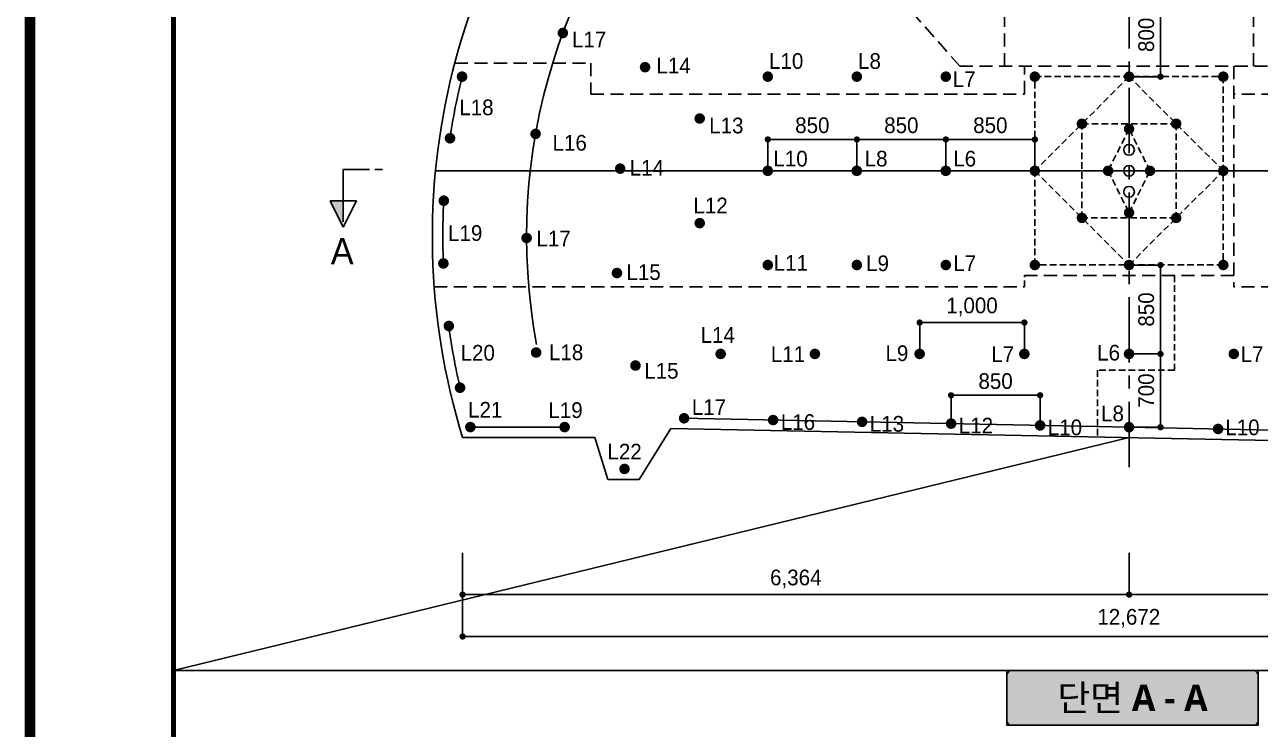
# Model space of a CAD drawing. Extents: x -689 to 317106, y 182884 to 219577.
# Drawn here: x 108056 to 119855, y 195623 to 202357 of the extents above; entities that cross this region are included whole.
import ezdxf
from ezdxf.enums import TextEntityAlignment as Align

# ---------------------------------------------------------------- set-up
doc = ezdxf.new("R2010")
doc.units = 0
doc.header["$LTSCALE"] = 500
doc.header["$MEASUREMENT"] = 0
for name, pattern in [('A-CENTR01', [2, 1.25, -0.25, 0.25, -0.25]), ('A-HIDDN01', [0.375, 0.25, -0.125]), ('HIDDEN', [0.375, 0.25, -0.125])]:
    doc.linetypes.add(name, pattern=pattern)
doc.layers.get('DEFPOINTS').update_dxf_attribs({"color": 55})
doc.layers.add('0-21', color=21, linetype='Continuous', plot=False)
doc.layers.add('0-250line', color=250, linetype='Continuous', lineweight=9, true_color=0x333333)
doc.layers.add('0-251', color=7, linetype='Continuous', true_color=0x6e6e6e)
for name, color, linetype in [('0-255', 52, 'Continuous'), ('A-DIM01', 1, 'Continuous'), ('A-TEXT02', 6, 'Continuous'), ('A-TEXT03', 7, 'Continuous'), ('CS-CNTL', 1, 'A-CENTR01'), ('CS-EXCV', 3, 'CFZ008'), ('CUT-BOD-LIN', 6, 'HIDDEN'), ('CX-BORD-LIN1', 7, 'Continuous'), ('CZ-TEX0', 7, 'Continuous'), ('CZ-TEX1', 7, 'Continuous'), ('CZ-TEX2', 7, 'Continuous'), ('CZ-TEX3', 7, 'Continuous'), ('TU-HOLE-LIN1', 1, 'Continuous'), ('뇌관연결1', 2, 'Continuous'), ('발파공(바닥)', 5, 'Continuous'), ('발파공(심발)', 4, 'Continuous'), ('발파공(외곽)', 6, 'Continuous'), ('발파공(전열)', 2, 'Continuous'), ('발파공(확대)', 7, 'Continuous')]:
    doc.layers.add(name, color=color, linetype=linetype)
doc.styles.add('STYLE1', font='')
doc.styles.add('TB_BTXT', font='')
doc.styles.add('TB_TEXT', font='')
doc.styles.add('돋움체', font='')
doc.styles.add('맑은고딕(굵게)', font='malgunbd.ttf')
doc.styles.get('STYLE1').set_extended_font_data('Dotum')
doc.styles.get('TB_BTXT').set_extended_font_data('Dotum')
doc.styles.get('TB_TEXT').set_extended_font_data('Dotum')
doc.styles.get('돋움체').set_extended_font_data('Dotum')
doc.linetypes.add('CFZ008', pattern='A,0.9,-0.2,[106,KHCLINE.shx,S=0.00606,R=180,X=0,Y=0],0.9', length=2)
doc.linetypes.add('E-DIGLN01', pattern='A,0.9,-0.2,[19,kscals.shx,S=0.1,R=180,X=0,Y=0],0.9', length=2)
doc.dimstyles.new('D_50', dxfattribs={"dimscale": 50, "dimtxt": 3, "dimasz": 1.2, "dimexe": 0, "dimexo": 0, "dimgap": 1.2, "dimtad": 1, "dimdec": 0, "dimrnd": 0.0005, "dimdsep": 46, "dimlunit": 6, "dimtxsty": '돋움체', "dimblk": 'DOT', "dimcen": 0.09, "dimclrd": 1, "dimclre": 1, "dimclrt": 1, "dimaunit": 1, "dimadec": 0, "dimazin": 0, "dimtfac": 1, "dimtdec": 0, "dimtix": 1, "dimtmove": 2, "dimatfit": 0, "dimfxl": 1, "dimtvp": 2, "dimtolj": 1, "dimtzin": 0, "dimlwd": -1, "dimlwe": -1, "dimarcsym": 0})

# ---------------------------------------------------------------- blocks, each defined once
blk = doc.blocks.new('_Dot')
at = {"color": 0, "linetype": 'ByBlock', "lineweight": -2}
blk.add_line((-0.5, 0), (-1, 0), dxfattribs=at)
at = {"color": 0, "linetype": 'ByBlock', "const_width": 0.5}
blk.add_lwpolyline([(-0.25, 0, 1), (0.25, 0, 1)], format="xyb", close=True, dxfattribs=at)
blk = doc.blocks.new('*D101')
at = {"layer": 'A-DIM01', "color": 1, "ltscale": 10, "transparency": 16777216}
for p, q in [((118602, 197310), (118602, 196910)), ((124910, 197310), (124910, 196910)), ((118662, 196910), (124850, 196910))]:
    blk.add_line(p, q, dxfattribs=at)
at = {"layer": 'DEFPOINTS', "color": 0, "ltscale": 10, "transparency": 16777216}
for p in [(118602, 197310), (124910, 197310), (124910, 196910)]:
    blk.add_point(p, dxfattribs=at)
at = {"layer": 'A-DIM01', "color": 1, "ltscale": 10, "transparency": 16777216, "xscale": 60, "yscale": 60, "zscale": 60, "rotation": 180}
blk.add_blockref('_Dot', (118602, 196910), dxfattribs=at)
at = {"layer": 'A-DIM01', "color": 1, "ltscale": 10, "transparency": 16777216, "xscale": 60, "yscale": 60, "zscale": 60}
blk.add_blockref('_Dot', (124910, 196910), dxfattribs=at)
at = {"layer": 'A-DIM01', "color": 1, "ltscale": 10, "transparency": 16777216, "insert": (121756, 197060), "char_height": 150, "attachment_point": 5, "style": '돋움체'}
blk.add_mtext('\\A1;6,308', dxfattribs=at)
blk = doc.blocks.new('*D102')
at = {"layer": 'A-DIM01', "color": 1, "ltscale": 10, "transparency": 16777216}
for p, q in [((112237, 197310), (112237, 196910)), ((118602, 197310), (118602, 196910)), ((118542, 196910), (112297, 196910))]:
    blk.add_line(p, q, dxfattribs=at)
at = {"layer": 'DEFPOINTS', "color": 0, "ltscale": 10, "transparency": 16777216}
for p in [(112237, 197310), (118602, 197310), (112237, 196910)]:
    blk.add_point(p, dxfattribs=at)
at = {"layer": 'A-DIM01', "color": 1, "ltscale": 10, "transparency": 16777216, "xscale": 60, "yscale": 60, "zscale": 60, "rotation": 180}
blk.add_blockref('_Dot', (112237, 196910), dxfattribs=at)
at = {"layer": 'A-DIM01', "color": 1, "ltscale": 10, "transparency": 16777216, "xscale": 60, "yscale": 60, "zscale": 60}
blk.add_blockref('_Dot', (118602, 196910), dxfattribs=at)
at = {"layer": 'A-DIM01', "color": 1, "ltscale": 10, "transparency": 16777216, "insert": (115419, 197060), "char_height": 150, "attachment_point": 5, "style": '돋움체'}
blk.add_mtext('\\A1;6,364', dxfattribs=at)
blk = doc.blocks.new('*D103')
at = {"layer": 'A-DIM01', "color": 1, "ltscale": 10, "transparency": 16777216}
for p, q in [((112237, 197310), (112237, 196510)), ((124910, 197310), (124910, 196510)), ((112297, 196510), (124850, 196510))]:
    blk.add_line(p, q, dxfattribs=at)
at = {"layer": 'DEFPOINTS', "color": 0, "ltscale": 10, "transparency": 16777216}
for p in [(112237, 197310), (124910, 197310), (124910, 196510)]:
    blk.add_point(p, dxfattribs=at)
at = {"layer": 'A-DIM01', "color": 1, "ltscale": 10, "transparency": 16777216, "xscale": 60, "yscale": 60, "zscale": 60, "rotation": 180}
blk.add_blockref('_Dot', (112237, 196510), dxfattribs=at)
at = {"layer": 'A-DIM01', "color": 1, "ltscale": 10, "transparency": 16777216, "xscale": 60, "yscale": 60, "zscale": 60}
blk.add_blockref('_Dot', (124910, 196510), dxfattribs=at)
at = {"layer": 'A-DIM01', "color": 1, "ltscale": 10, "transparency": 16777216, "insert": (118599, 196684), "char_height": 150, "attachment_point": 5, "style": '돋움체'}
blk.add_mtext('\\A1;12,672', dxfattribs=at)
blk = doc.blocks.new('ssb')
at = {"color": 4, "const_width": 50, "flags": 128}
blk.add_lwpolyline([(0, -25, 1), (0, 25, 1)], format="xyb", close=True, dxfattribs=at)
blk = doc.blocks.new('*D463')
at = {"layer": 'A-DIM01', "color": 1, "ltscale": 10, "transparency": 16777216}
for p, q in [((118602, 199210), (118902, 199210)), ((118902, 199150), (118902, 198570)), ((118602, 198510), (118902, 198510))]:
    blk.add_line(p, q, dxfattribs=at)
at = {"layer": 'DEFPOINTS', "color": 0, "ltscale": 10, "transparency": 16777216}
for p in [(118602, 199210), (118602, 198510), (118902, 198510)]:
    blk.add_point(p, dxfattribs=at)
at = {"layer": 'A-DIM01', "color": 1, "ltscale": 10, "transparency": 16777216, "xscale": 60, "yscale": 60, "zscale": 60}
for p, rotation in [((118902, 199210), 90), ((118902, 198510), 270)]:
    blk.add_blockref('_Dot', p, dxfattribs=dict(at, rotation=rotation))
at = {"layer": 'A-DIM01', "color": 1, "ltscale": 10, "transparency": 16777216, "insert": (118766, 198860), "char_height": 150, "attachment_point": 5, "rotation": 90, "style": '돋움체'}
blk.add_mtext('\\A1;700', dxfattribs=at)
blk = doc.blocks.new('*D464')
at = {"layer": 'A-DIM01', "color": 1, "ltscale": 10, "transparency": 16777216}
for p, q in [((118602, 200060), (118902, 200060)), ((118902, 200000), (118902, 199270)), ((118602, 199210), (118902, 199210))]:
    blk.add_line(p, q, dxfattribs=at)
at = {"layer": 'DEFPOINTS', "color": 0, "ltscale": 10, "transparency": 16777216}
for p in [(118602, 200060), (118602, 199210), (118902, 199210)]:
    blk.add_point(p, dxfattribs=at)
at = {"layer": 'A-DIM01', "color": 1, "ltscale": 10, "transparency": 16777216, "xscale": 60, "yscale": 60, "zscale": 60}
for p, rotation in [((118902, 200060), 90), ((118902, 199210), 270)]:
    blk.add_blockref('_Dot', p, dxfattribs=dict(at, rotation=rotation))
at = {"layer": 'A-DIM01', "color": 1, "ltscale": 10, "transparency": 16777216, "insert": (118766, 199635), "char_height": 150, "attachment_point": 5, "rotation": 90, "style": '돋움체'}
blk.add_mtext('\\A1;850', dxfattribs=at)
blk = doc.blocks.new('sb')
at = {"layer": '발파공(확대)', "color": 0, "const_width": 50, "flags": 128}
blk.add_lwpolyline([(14, 21, 1), (-14, -21, 1)], format="xyb", close=True, dxfattribs=at)
blk = doc.blocks.new('*D471')
at = {"layer": 'A-DIM01', "color": 1, "ltscale": 10, "transparency": 16777216}
for p, q in [((118602, 202660), (118902, 202660)), ((118902, 202600), (118902, 201920)), ((118602, 201860), (118902, 201860))]:
    blk.add_line(p, q, dxfattribs=at)
at = {"layer": 'DEFPOINTS', "color": 0, "ltscale": 10, "transparency": 16777216}
for p in [(118602, 202660), (118602, 201860), (118902, 201860)]:
    blk.add_point(p, dxfattribs=at)
at = {"layer": 'A-DIM01', "color": 1, "ltscale": 10, "transparency": 16777216, "xscale": 60, "yscale": 60, "zscale": 60}
for p, rotation in [((118902, 202660), 90), ((118902, 201860), 270)]:
    blk.add_blockref('_Dot', p, dxfattribs=dict(at, rotation=rotation))
at = {"layer": 'A-DIM01', "color": 1, "ltscale": 10, "transparency": 16777216, "insert": (118766, 202260), "char_height": 150, "attachment_point": 5, "rotation": 90, "style": '돋움체'}
blk.add_mtext('\\A1;800', dxfattribs=at)
blk = doc.blocks.new('*D472')
at = {"layer": 'A-DIM01', "color": 1, "ltscale": 10, "transparency": 16777216}
for p, q in [((116602, 199210), (116602, 199510)), ((116662, 199510), (117542, 199510)), ((117602, 199210), (117602, 199510))]:
    blk.add_line(p, q, dxfattribs=at)
at = {"layer": 'DEFPOINTS', "color": 0, "ltscale": 10, "transparency": 16777216}
for p in [(117602, 199510), (116602, 199210), (117602, 199210)]:
    blk.add_point(p, dxfattribs=at)
at = {"layer": 'A-DIM01', "color": 1, "ltscale": 10, "transparency": 16777216, "xscale": 60, "yscale": 60, "zscale": 60, "rotation": 180}
blk.add_blockref('_Dot', (116602, 199510), dxfattribs=at)
at = {"layer": 'A-DIM01', "color": 1, "ltscale": 10, "transparency": 16777216, "xscale": 60, "yscale": 60, "zscale": 60}
blk.add_blockref('_Dot', (117602, 199510), dxfattribs=at)
at = {"layer": 'A-DIM01', "color": 1, "ltscale": 10, "transparency": 16777216, "insert": (117102, 199660), "char_height": 150, "attachment_point": 5, "style": '돋움체'}
blk.add_mtext('\\A1;1,000', dxfattribs=at)
blk = doc.blocks.new('*D474')
at = {"layer": 'A-DIM01', "color": 1, "ltscale": 10, "transparency": 16777216}
for p, q in [((116852, 200960), (116852, 201260)), ((116912, 201260), (117642, 201260)), ((117702, 200960), (117702, 201260))]:
    blk.add_line(p, q, dxfattribs=at)
at = {"layer": 'DEFPOINTS', "color": 0, "ltscale": 10, "transparency": 16777216}
for p in [(117702, 201260), (116852, 200960), (117702, 200960)]:
    blk.add_point(p, dxfattribs=at)
at = {"layer": 'A-DIM01', "color": 1, "ltscale": 10, "transparency": 16777216, "xscale": 60, "yscale": 60, "zscale": 60, "rotation": 180}
blk.add_blockref('_Dot', (116852, 201260), dxfattribs=at)
at = {"layer": 'A-DIM01', "color": 1, "ltscale": 10, "transparency": 16777216, "xscale": 60, "yscale": 60, "zscale": 60}
blk.add_blockref('_Dot', (117702, 201260), dxfattribs=at)
at = {"layer": 'A-DIM01', "color": 1, "ltscale": 10, "transparency": 16777216, "insert": (117277, 201395), "char_height": 150, "attachment_point": 5, "style": '돋움체'}
blk.add_mtext('\\A1;850', dxfattribs=at)
blk = doc.blocks.new('bb')
at = {"layer": '발파공(바닥)', "const_width": 50}
blk.add_lwpolyline([(-14, 21, -1), (14, -21, -1)], format="xyb", close=True, dxfattribs=at)
blk = doc.blocks.new('cb')
at = {"layer": '발파공(외곽)', "lineweight": 0, "const_width": 50}
blk.add_lwpolyline([(-17, 19, 1), (17, -19, 1)], format="xyb", close=True, dxfattribs=at)
blk = doc.blocks.new('jb')
at = {"layer": '발파공(전열)', "const_width": 50, "flags": 128}
blk.add_lwpolyline([(14, 21, 1), (-14, -21, 1)], format="xyb", close=True, dxfattribs=at)
blk = doc.blocks.new('*D508')
at = {"layer": 'A-DIM01', "color": 1, "ltscale": 10, "transparency": 16777216}
for p, q in [((116002, 200960), (116002, 201260)), ((116062, 201260), (116792, 201260)), ((116852, 200960), (116852, 201260))]:
    blk.add_line(p, q, dxfattribs=at)
at = {"layer": 'DEFPOINTS', "color": 0, "ltscale": 10, "transparency": 16777216}
for p in [(116852, 201260), (116002, 200960), (116852, 200960)]:
    blk.add_point(p, dxfattribs=at)
at = {"layer": 'A-DIM01', "color": 1, "ltscale": 10, "transparency": 16777216, "xscale": 60, "yscale": 60, "zscale": 60, "rotation": 180}
blk.add_blockref('_Dot', (116002, 201260), dxfattribs=at)
at = {"layer": 'A-DIM01', "color": 1, "ltscale": 10, "transparency": 16777216, "xscale": 60, "yscale": 60, "zscale": 60}
blk.add_blockref('_Dot', (116852, 201260), dxfattribs=at)
at = {"layer": 'A-DIM01', "color": 1, "ltscale": 10, "transparency": 16777216, "insert": (116427, 201395), "char_height": 150, "attachment_point": 5, "style": '돋움체'}
blk.add_mtext('\\A1;850', dxfattribs=at)
blk = doc.blocks.new('*D509')
at = {"layer": 'A-DIM01', "color": 1, "ltscale": 10, "transparency": 16777216}
for p, q in [((115152, 200960), (115152, 201260)), ((115212, 201260), (115942, 201260)), ((116002, 200960), (116002, 201260))]:
    blk.add_line(p, q, dxfattribs=at)
at = {"layer": 'DEFPOINTS', "color": 0, "ltscale": 10, "transparency": 16777216}
for p in [(116002, 201260), (115152, 200960), (116002, 200960)]:
    blk.add_point(p, dxfattribs=at)
at = {"layer": 'A-DIM01', "color": 1, "ltscale": 10, "transparency": 16777216, "xscale": 60, "yscale": 60, "zscale": 60, "rotation": 180}
blk.add_blockref('_Dot', (115152, 201260), dxfattribs=at)
at = {"layer": 'A-DIM01', "color": 1, "ltscale": 10, "transparency": 16777216, "xscale": 60, "yscale": 60, "zscale": 60}
blk.add_blockref('_Dot', (116002, 201260), dxfattribs=at)
at = {"layer": 'A-DIM01', "color": 1, "ltscale": 10, "transparency": 16777216, "insert": (115577, 201395), "char_height": 150, "attachment_point": 5, "style": '돋움체'}
blk.add_mtext('\\A1;850', dxfattribs=at)
blk = doc.blocks.new('*D517')
at = {"layer": 'A-DIM01', "color": 1, "ltscale": 10, "transparency": 16777216}
for p, q in [((116902, 198515), (116902, 198815)), ((116962, 198815), (117692, 198815)), ((117752, 198515), (117752, 198815))]:
    blk.add_line(p, q, dxfattribs=at)
at = {"layer": 'DEFPOINTS', "color": 0, "ltscale": 10, "transparency": 16777216}
for p in [(117752, 198815), (116902, 198515), (117752, 198515)]:
    blk.add_point(p, dxfattribs=at)
at = {"layer": 'A-DIM01', "color": 1, "ltscale": 10, "transparency": 16777216, "xscale": 60, "yscale": 60, "zscale": 60, "rotation": 180}
blk.add_blockref('_Dot', (116902, 198815), dxfattribs=at)
at = {"layer": 'A-DIM01', "color": 1, "ltscale": 10, "transparency": 16777216, "xscale": 60, "yscale": 60, "zscale": 60}
blk.add_blockref('_Dot', (117752, 198815), dxfattribs=at)
at = {"layer": 'A-DIM01', "color": 1, "ltscale": 10, "transparency": 16777216, "insert": (117327, 198950), "char_height": 150, "attachment_point": 5, "style": '돋움체'}
blk.add_mtext('\\A1;850', dxfattribs=at)
blk = doc.blocks.new('A$C0F813D77')
at = {"layer": 'A-DIM01'}
for p, q in [((6, 9.98), (6, 4.98)), ((11, 7.48), (6, 9.98)), ((0, 7.48), (10, 7.48)), ((0, 7.48), (0, 2.48)), ((11, 7.48), (6, 4.98)), ((0, 1.43), (0, 0))]:
    blk.add_line(p, q, dxfattribs=at)
blk.add_solid([(6, 7.48), (6, 9.98), (11, 7.48)], dxfattribs=at)
blk = doc.blocks.new('CXBLKA1')
at = {"layer": 'CX-BORD-LIN1', "color": 7, "const_width": 2}
blk.add_lwpolyline([(821, 20), (25, 20), (25, 574), (821, 574)], close=True, dxfattribs=at)
at = {"layer": 'CZ-TEX0', "color": 7, "style": 'TB_BTXT'}
blk.add_attdef('UD_TITLE', text='', height=10, dxfattribs=at).set_placement((423, 553), align=Align.MIDDLE_CENTER)
at = {"layer": 'CZ-TEX1', "color": 7, "style": 'TB_BTXT'}
blk.add_attdef('PI_CNAME', text='', height=5, dxfattribs=at).set_placement((40, 552), align=Align.BOTTOM_LEFT)
blk.add_attdef('UD_SUBTITLE', text='', height=7, dxfattribs=at).set_placement((423, 538), align=Align.MIDDLE_CENTER)
at = {"layer": 'CZ-TEX2', "color": 7}
for tag, height, style, p in [('UD_CDNAME', 4, 'TB_BTXT', (42, 544)), ('DA_STDNAME', 3, 'TB_TEXT', (783.49, 13.5))]:
    blk.add_attdef(tag, text='', height=height, dxfattribs=dict(at, style=style)).set_placement(p, align=Align.BOTTOM_LEFT)
at = {"layer": 'CZ-TEX2', "color": 7, "style": 'TB_TEXT'}
for tag, height, p in [('DC_RDATE4', 3.5, (353, 52.5)), ('DC_RAPP4', 3.5, (501.56, 52.5)), ('DC_RCHK4', 3.5, (542.36, 52.5)), ('DC_RDGN4', 3.5, (582.36, 52.5)), ('PI_TITLE', 4.5, (243, 50)), ('DC_RNUM4', 3, (320, 52)), ('UD_CDIST', 4.5, (676, 50)), ('FI_NAME', 4.5, (780, 51)), ('DC_RDATE3', 3.5, (353, 45.4)), ('DC_RAPP3', 3.5, (501.56, 45.4)), ('DC_RCHK3', 3.5, (542.36, 45.4)), ('DC_RDGN3', 3.5, (582.36, 45.4)), ('DC_RNUM3', 3, (320, 45)), ('DI_TITLE', 4.5, (780, 44)), ('PI_CDNAME', 4.5, (243, 38)), ('DC_RDATE2', 3.5, (353, 38.5)), ('DC_RAPP2', 3.5, (501.56, 38.5)), ('DC_RCHK2', 3.5, (542.36, 38.5)), ('DC_RDGN2', 3.5, (582.36, 38.5)), ('DA_HSCALE', 4.5, (658.5, 38)), ('DA_VSCALE', 4.5, (693, 38)), ('DC_RNUM2', 3, (320, 38)), ('DI_SUBTITLE', 3.5, (780, 37)), ('DC_RDATE1', 3.5, (353, 31.5)), ('DC_RAPP1', 3.5, (501.56, 31.5)), ('DC_RCHK1', 3.5, (542.36, 31.5)), ('DC_RDGN1', 3.5, (582.36, 31.5)), ('DC_RNUM1', 3, (320, 31)), ('PA_CCLASS', 4.5, (204, 26.5)), ('PI_STAGE', 4.5, (283, 26.5)), ('DI_DRWNO', 4.5, (676, 26.5)), ('DA_PAGENO', 4.5, (780, 26.5))]:
    blk.add_attdef(tag, text='', height=height, dxfattribs=at).set_placement(p, align=Align.MIDDLE_CENTER)
for tag, p in [('DC_RDES4', (377, 52.5)), ('DC_RDES3', (377, 45.4)), ('DC_RDES2', (377, 38.5)), ('DC_RDES1', (377.03, 31.5))]:
    blk.add_attdef(tag, text='', height=3.5, dxfattribs=at).set_placement(p, align=Align.MIDDLE_LEFT)
at = {"layer": 'CZ-TEX3', "color": 7, "style": 'TB_TEXT', "flags": 1}
for tag, p in [('PI_ID', (24, 16)), ('PI_CCODE', (31, 16)), ('PA_DSDATE', (47, 16)), ('PA_DEDATE', (64, 16)), ('PA_CSDATE', (81, 16)), ('PA_CEDATE', (98, 16)), ('PA_CFDATE', (114, 16)), ('EI_ENAME', (132, 16)), ('EI_DEPT', (146, 16)), ('EI_PERSON', (158, 16)), ('EI_EMAIL', (174, 16)), ('CI_CATEG', (189, 16)), ('CI_ROLE', (204, 16)), ('CI_ONAME', (216, 16)), ('CI_ADDR', (232, 16)), ('CI_TEL', (246, 16)), ('CI_FAX', (257, 16)), ('CI_HPADDR', (270, 16)), ('CI_CODE', (287, 16)), ('CI_DEPT', (300, 16)), ('CI_PERSON', (312, 16)), ('CI_EMAIL', (329, 16)), ('CI_PROLE', (342, 16)), ('DI_MANCODE', (357, 16)), ('DI_CATEG', (377, 16)), ('DI_LDATE', (392, 16)), ('DI_PCLASS', (407, 16)), ('DI_MMCLASS', (424, 16)), ('DI_MSCLASS', (443, 16)), ('DI_ECLASS', (462, 16)), ('DI_FNAME', (478, 16)), ('DC_ONAME', (493, 16)), ('DC_NNAME', (510, 16)), ('FI_CODE', (529, 16)), ('FI_CLASS', (545, 16)), ('FI_ICODE1', (563, 16)), ('FI_ICODE2', (581, 16)), ('------------', (597, 16))]:
    blk.add_attdef(tag, p, '', height=2, dxfattribs=at)

msp = doc.modelspace()

# ---------------------------------------------------------------- hatches: boundary and pattern name
at = {"layer": '0-250line'}
h = msp.add_hatch(color=256, dxfattribs=at)
edge = h.paths.add_edge_path()
edge.add_line((119834.36731, 195922.76852), (119834.36731, 196135.35559))
edge.add_arc((119785.41592, 196135.35559), 48.95139, 0.000000429, 90.000000429)
edge.add_line((119785.41592, 196184.30698), (117483.3187, 196184.30698))
edge.add_arc((117483.3187, 196135.35559), 48.95139, 89.999999937, 179.999999937)
edge.add_line((117434.36731, 196135.35559), (117434.36731, 195710.18145))
edge.add_arc((117483.3187, 195710.18145), 48.95139, 179.999999879, 269.999999879)
edge.add_line((117483.3187, 195661.23006), (119785.41592, 195661.23006))
edge.add_arc((119785.41592, 195710.18145), 48.95139, 269.999999755, 359.999999755)
edge.add_line((119834.36731, 195710.18145), (119834.36731, 195922.76852))

# ---------------------------------------------------------------- linework, layer by layer
at = {"layer": '0-21'}
msp.add_lwpolyline([(119834.36731, 196184.30698), (117434.36731, 196184.30698), (117434.36731, 195661.23006), (119834.36731, 195661.23006), (119834.36731, 196184.30698)], close=True, dxfattribs=at)
at = {"layer": '0-250line', "lineweight": 0}
msp.add_lwpolyline([(119834.36731, 195922.76852), (119834.36731, 196135.35559, 0.4142135624), (119785.41592, 196184.30698), (117483.3187, 196184.30698, 0.4142135624), (117434.36731, 196135.35559), (117434.36731, 195710.18145, 0.4142135624), (117483.3187, 195661.23006), (119785.41592, 195661.23006, 0.4142135624), (119834.36731, 195710.18145)], format="xyb", close=True, dxfattribs=at)
at = {"layer": '0-251', "const_width": 50}
msp.add_lwpolyline([(127726.58188, 186134.30698), (109476.58188, 186134.30698), (109476.58188, 208584.30698), (127726.58188, 208584.30698), (127726.58188, 186134.30698)], dxfattribs=at)
at = {"layer": 'CS-CNTL', "linetype": 'A-CENTR01'}
msp.add_line((118601.58188, 198128.74355), (118601.58188, 208034.07975), dxfattribs=at)
at = {"layer": 'CS-EXCV', "linetype": 'E-DIGLN01'}
msp.add_line((114224.58188, 198497.90301), (122578.58188, 198330.82301), dxfattribs=at)
at = {"layer": 'CS-EXCV', "linetype": 'E-DIGLN01', "flags": 128}
msp.add_lwpolyline([(124909.68803, 198237.32301, 0.2853017143), (123339.19732, 204957.97844, 0.4142135624), (113863.96645, 204957.97844, 0.2777545721), (112237.27348, 198411.40301, 0.2777545721)], format="xyb", dxfattribs=at)
msp.add_lwpolyline([(112237.27348, 198411.40301), (113499.58188, 198411.40301), (113624.58188, 198011.40301), (113924.58188, 198011.40301), (114224.58188, 198497.90301)], dxfattribs=at)
at = {"layer": 'CUT-BOD-LIN'}
for p, q in [((117412.68344, 201960.36301), (117412.68344, 206814.03577)), ((119790.48032, 201960.36301), (119790.48032, 206814.03577)), ((116985.87574, 201960.36301), (114127.87069, 205207.93838)), ((112161.8367, 201990.49437), (113462.02952, 201990.49437)), ((113462.02952, 201990.49437), (113462.02952, 201694.47778)), ((116985.87574, 201960.36301), (120217.28802, 201960.36301)), ((117601.58188, 201694.47778), (117601.58188, 201960.36301)), ((119601.58188, 201960.36301), (119601.58188, 199850.37377)), ((113462.02952, 201694.47778), (117601.58188, 201694.47778)), ((123741.13425, 201694.47778), (119601.58188, 201694.47778)), ((119601.58188, 199960.36301), (117601.58188, 199960.36301)), ((111966.31409, 199850.37377), (117601.58188, 199850.37377)), ((125236.84967, 199850.37377), (119601.58188, 199850.37377))]:
    msp.add_line(p, q, dxfattribs=at)
at = {"layer": 'CUT-BOD-LIN', "ltscale": 0.5}
for p, q in [((117601.58188, 199850.37377), (117601.58188, 199960.36301)), ((119034.90005, 199960.36301), (119034.90005, 199055.47408)), ((118299.85862, 199055.47408), (118299.85862, 198410.42858)), ((119034.90005, 199055.47408), (118299.85862, 199055.47408))]:
    msp.add_line(p, q, dxfattribs=at)
at = {"layer": 'DEFPOINTS'}
for p, q in [((111978.55671, 200960.36301), (125224.60705, 200960.36301)), ((114327.43663, 198595.84591), (118601.58188, 198510.36301)), ((112280.3034, 198511.40301), (113236.58781, 198511.40301)), ((118601.58188, 198510.36301), (122578.58188, 198430.82301)), ((118601.58188, 198410.36301), (109476.58188, 196184.30698))]:
    msp.add_line(p, q, dxfattribs=at)
for points in [[(109476.58188, 211034.30698), (147526.58188, 211034.30698), (147526.58188, 186134.30698), (109476.58188, 186134.30698)], [(109476.58188, 208584.30698), (127726.58188, 208584.30698), (127726.58188, 196184.30698), (109476.58188, 196184.30698)], [(109476.58188, 196184.30698), (127726.58188, 196184.30698), (127726.58188, 186134.30698), (109476.58188, 186134.30698)]]:
    msp.add_lwpolyline(points, close=True, dxfattribs=at)
msp.add_lwpolyline([(118601.58188, 206020.36301, 0.1989123674), (114500.36255, 204321.58234, 0.2473158654), (112944.06819, 199299.33955, 0.2473158654)], format="xyb", dxfattribs=at)
at = {"layer": 'TU-HOLE-LIN1'}
for points in [[(112238.05133, 201884.68723, 0.0252382771), (112113.5631, 201247.00065)], [(112058.87597, 200699.89421, 0.0252382771), (112054.67982, 200050.1836)], [(112102.29573, 199502.41643, 0.0252382771), (112218.53695, 198863.17511)]]:
    msp.add_lwpolyline(points, format="xyb", dxfattribs=at)
at = {"layer": '뇌관연결1', "linetype": 'A-HIDDN01', "ltscale": 0.5}
for points in [[(118601.58188, 201860.36301), (117701.58188, 200960.36301), (118601.58188, 200060.36301), (119501.58188, 200960.36301), (118601.58188, 201860.36301)], [(118601.58188, 201360.36301), (118401.58188, 200960.36301), (118601.58188, 200560.36301), (118801.58188, 200960.36301), (118601.58188, 201360.36301)]]:
    msp.add_lwpolyline(points, dxfattribs=at)
for points in [[(117701.58188, 201860.36301), (119501.58188, 201860.36301), (119501.58188, 200060.36301), (117701.58188, 200060.36301)], [(119051.58188, 200510.36301), (118151.58188, 200510.36301), (118151.58188, 201410.36301), (119051.58188, 201410.36301)]]:
    msp.add_lwpolyline(points, close=True, dxfattribs=at)
at = {"layer": '발파공(심발)', "color": 1}
for centre in [(118601.58188, 201160.36301), (118601.58188, 200960.36301), (118601.58188, 200760.36301)]:
    msp.add_circle(centre, 51, dxfattribs=at)

# ---------------------------------------------------------------- block references
at = {"xscale": 50, "yscale": 50, "zscale": 50}
msp.add_blockref('CXBLKA1', (106855.64711, 182884.30698), dxfattribs=at)
at = {"layer": 'A-TEXT02', "color": 0, "xscale": -50, "yscale": 50, "zscale": 50, "rotation": 90}
msp.add_blockref('A$C0F813D77', (111471.90516, 200972.31171), dxfattribs=at)
at = {"layer": '발파공(바닥)'}
for p, rotation in [((114352.43163, 198595.34601), 358.8542371618243), ((115202.26168, 198578.34941), 358.8542371618243), ((116052.09173, 198561.35281), 358.8542371618243), ((116901.92178, 198544.35621), 358.8542371618243), ((117751.75183, 198527.35961), 358.8542371618243), ((112311.58781, 198511.40301), 358.8542371618243), ((113211.58781, 198511.40301), 358.8542371618243), ((118601.58188, 198510.36301), 359.2184283514966), ((119451.41193, 198493.36641), 358.8542371618202)]:
    msp.add_blockref('bb', p, dxfattribs=dict(at, rotation=rotation))
at = {"layer": '발파공(바닥)', "xscale": -1}
msp.add_blockref('bb', (113783.43174, 198111.40301), dxfattribs=at)
at = {"layer": '발파공(심발)', "xscale": -1}
for p in [(117701.58188, 201860.36301), (118601.58188, 201860.36301), (119501.58188, 201860.36301), (118151.58188, 201410.36301), (118601.58188, 201360.36301), (119051.58188, 201410.36301), (117701.58188, 200960.36301), (118401.58188, 200960.36301), (118801.58188, 200960.36301), (119501.58188, 200960.36301), (118601.58188, 200560.36301), (118151.58188, 200510.36301), (119051.58188, 200510.36301), (117701.58188, 200060.36301), (118601.58188, 200060.36301), (119501.58188, 200060.36301)]:
    msp.add_blockref('ssb', p, dxfattribs=at)
at = {"layer": '발파공(외곽)'}
for p, rotation in [((112232.07675, 201860.41164), 256.2846710813536), ((112117.15732, 201271.74094), 261.6227871850568), ((112057.50208, 200674.93199), 266.9609032887601), ((112053.62847, 200075.16148), 272.2990193924632), ((112105.5701, 199477.63178), 277.6371354961664), ((112212.87642, 198887.52584), 282.9752515998696)]:
    msp.add_blockref('cb', p, dxfattribs=dict(at, rotation=rotation))
at = {"layer": '발파공(전열)'}
for p, rotation in [((113194.14913, 202277.73089), 249.8351873389536), ((112934.23143, 201313.45615), 259.9940134937547), ((112848.46486, 200318.4551), 270.1528396485557), ((112939.53863, 199223.92578), 280.3116658033568)]:
    msp.add_blockref('jb', p, dxfattribs=dict(at, rotation=rotation))
at = {"layer": '발파공(확대)'}
for p, rotation in [((113979.75669, 201950.85335), 250.2661121249744), ((115151.58188, 201860.36301), 259.9475993205837), ((116001.58188, 201860.36301), 259.9475993205837), ((116851.58188, 201860.36301), 259.9475993205837), ((113742.44945, 200981.28719), 262.2276527331328), ((115151.58188, 200960.36301), 259.9475993205837), ((116001.58188, 200960.36301), 259.9475993205837), ((116851.58188, 200960.36301), 259.9475993205837), ((114501.58188, 200460.36301), 259.9475993205837), ((115151.58188, 200060.36301), 259.9475993205837), ((116001.58188, 200060.36301), 259.9475993205837), ((116851.58188, 200060.36301), 259.9475993205837), ((113711.24237, 199983.59016), 274.1891933412912), ((114701.58188, 199210.36301), 259.9475993205837), ((115601.58188, 199210.36301), 259.9475993205837), ((116601.58188, 199210.36301), 259.9475993205837), ((117601.58188, 199210.36301), 259.9475993205837), ((113887.99864, 199099.33551), 274.1891933412912)]:
    msp.add_blockref('sb', p, dxfattribs=dict(at, rotation=rotation))
at = {"layer": '발파공(확대)', "xscale": -1}
for p, rotation in [((114501.58188, 201460.36301), 280.0524006794163), ((119601.58188, 199210.36301), 100.0524006794162)]:
    msp.add_blockref('sb', p, dxfattribs=dict(at, rotation=rotation))
at = {"layer": '발파공(확대)'}
msp.add_blockref('sb', (118601.58188, 199210.36301), dxfattribs=at)

# ---------------------------------------------------------------- texts
at = {"layer": '0-255', "color": 7, "true_color": 0xffffff, "style": '맑은고딕(굵게)'}
msp.add_text('단면 A - A', height=250, rotation=359.97820732, dxfattribs=at).set_placement((118634.36731, 195922.76852), align=Align.MIDDLE_CENTER)
at = {"layer": 'A-TEXT03', "style": '돋움체'}
msp.add_text('A', height=250, dxfattribs=at).set_placement((111087.81997, 200192.31171), align=Align.MIDDLE)
at = {"layer": 'CZ-TEX2', "style": 'STYLE1'}
for s, p in [('L17', (113281.3765, 202140.80152, 0)), ('L14', (114088.48778, 201891.44851, 0)), ('L10', (115163.66503, 201934.93268, 0)), ('L8', (116013.66503, 201934.93268, 0)), ('L7', (116917.75198, 201761.98163, 0)), ('L18', (112205.73441, 201491.86273, 0)), ('L13', (114592.26919, 201318.4505, 0)), ('L16', (113096.32794, 201153.56878, 0)), ('L14', (113832.91294, 200915.15558, 0)), ('L10', (115205.12681, 201001.9981, 0)), ('L8', (116077.12891, 201001.9981, 0)), ('L6', (116922.661, 201001.9981, 0)), ('L12', (114441.95544, 200554.18788, 0)), ('L19', (112098.59504, 200290.50477, 0)), ('L17', (112942.54646, 200238.22313, 0)), ('L11', (115208.20438, 200005.63449, 0)), ('L7', (116922.661, 200001.9981, 0)), ('L15', (113801.70586, 199917.45855, 0)), ('L14', (114509.72818, 199316.2203, 0)), ('L20', (112217.90436, 199146.43513, 0)), ('L18', (113062.08789, 199150.73389, 0)), ('L9', (116275.61194, 199142.21337, 0)), ('L6', (118296.70575, 199147.26098, 0)), ('L11', (115180.72322, 199134.16412, 0)), ('L7', (117286.35239, 199134.16412, 0)), ('L7', (119667.15105, 199134.16412, 0)), ('L15', (113972.04037, 198974.03113, 0)), ('L21', (112289.97584, 198602.1675, 0)), ('L19', (113056.62526, 198598.15744, 0)), ('L17', (114426.20154, 198627.76219, 0)), ('L8', (118334.13365, 198566.485, 0)), ('L16', (115276.03159, 198484.35663, 0)), ('L13', (116125.86164, 198467.36003, 0)), ('L12', (116975.6917, 198450.36343, 0)), ('L10', (117825.52175, 198433.36683, 0)), ('L10', (119520.79461, 198433.36683, 0)), ('L22', (113620.46085, 198202.02433, 0))]:
    msp.add_text(s, height=150, dxfattribs=at).set_placement(p)
msp.add_text('L9', height=150, dxfattribs=at).set_placement((116199.53421, 200001.9981, 0), align=Align.CENTER)

# ---------------------------------------------------------------- dimensions: what is measured, and where the dimension line sits
at = {"layer": 'A-DIM01', "ltscale": 10}
for base, p1, p2, angle, picture, middle in [((118901.58188, 201860.36301), (118601.58188, 202660.36301), (118601.58188, 201860.36301), 90, '*D471', (118766.48012, 202260.36301)), ((118901.58188, 199210.36301), (118601.58188, 200060.36301), (118601.58188, 199210.36301), 90, '*D464', (118766.48012, 199635.36301)), ((118901.58188, 198510.36301), (118601.58188, 199210.36301), (118601.58188, 198510.36301), 90, '*D463', (118766.48012, 198860.36301)), ((117751.60816, 198814.70656), (116901.60816, 198514.70656), (117751.60816, 198514.70656), 180, '*D517', (117326.60816, 198949.80833)), ((124909.68803, 196910.36301), (118601.58188, 197310.36301), (124909.68803, 197310.36301), 180, '*D101', (121755.63495, 197059.91525))]:
    dim = msp.add_linear_dim(base=base, p1=p1, p2=p2, angle=angle, dimstyle='D_50', dxfattribs=at)
    dim.commit()
    dim.dimension.update_dxf_attribs({"geometry": picture, "text_midpoint": middle})
for p1, p2, picture, middle in [((115151.58188, 200960.36301), (116001.58188, 200960.36301), '*D509', (115576.58188, 201395.46477)), ((116001.58188, 200960.36301), (116851.58188, 200960.36301), '*D508', (116426.58188, 201395.46477)), ((116851.58188, 200960.36301), (117701.58188, 200960.36301), '*D474', (117276.58188, 201395.46477)), ((116601.58188, 199210.36301), (117601.58188, 199210.36301), '*D472', (117101.58188, 199659.91525))]:
    dim = msp.add_aligned_dim(p1=p1, p2=p2, distance=300, dimstyle='D_50', dxfattribs=at)
    dim.commit()
    dim.dimension.update_dxf_attribs({"geometry": picture, "text_midpoint": middle})
dim = msp.add_linear_dim(base=(112237.27348, 196910.36301), p1=(118601.58188, 197310.36301), p2=(112237.27348, 197310.36301), dimstyle='D_50', dxfattribs=at)
dim.commit()
dim.dimension.update_dxf_attribs({"geometry": '*D102', "text_midpoint": (115419.42768, 197059.91525)})
dim = msp.add_linear_dim(base=(124909.68803, 196510.36301), p1=(112237.27348, 197310.36301), p2=(124909.68803, 197310.36301), angle=180, dimstyle='D_50', dxfattribs=at)
dim.commit()
dim.dimension.update_dxf_attribs({"geometry": '*D103', "text_midpoint": (118599.39879, 196684.47801), "dimtype": 128})

doc.saveas('drawing.dxf')
